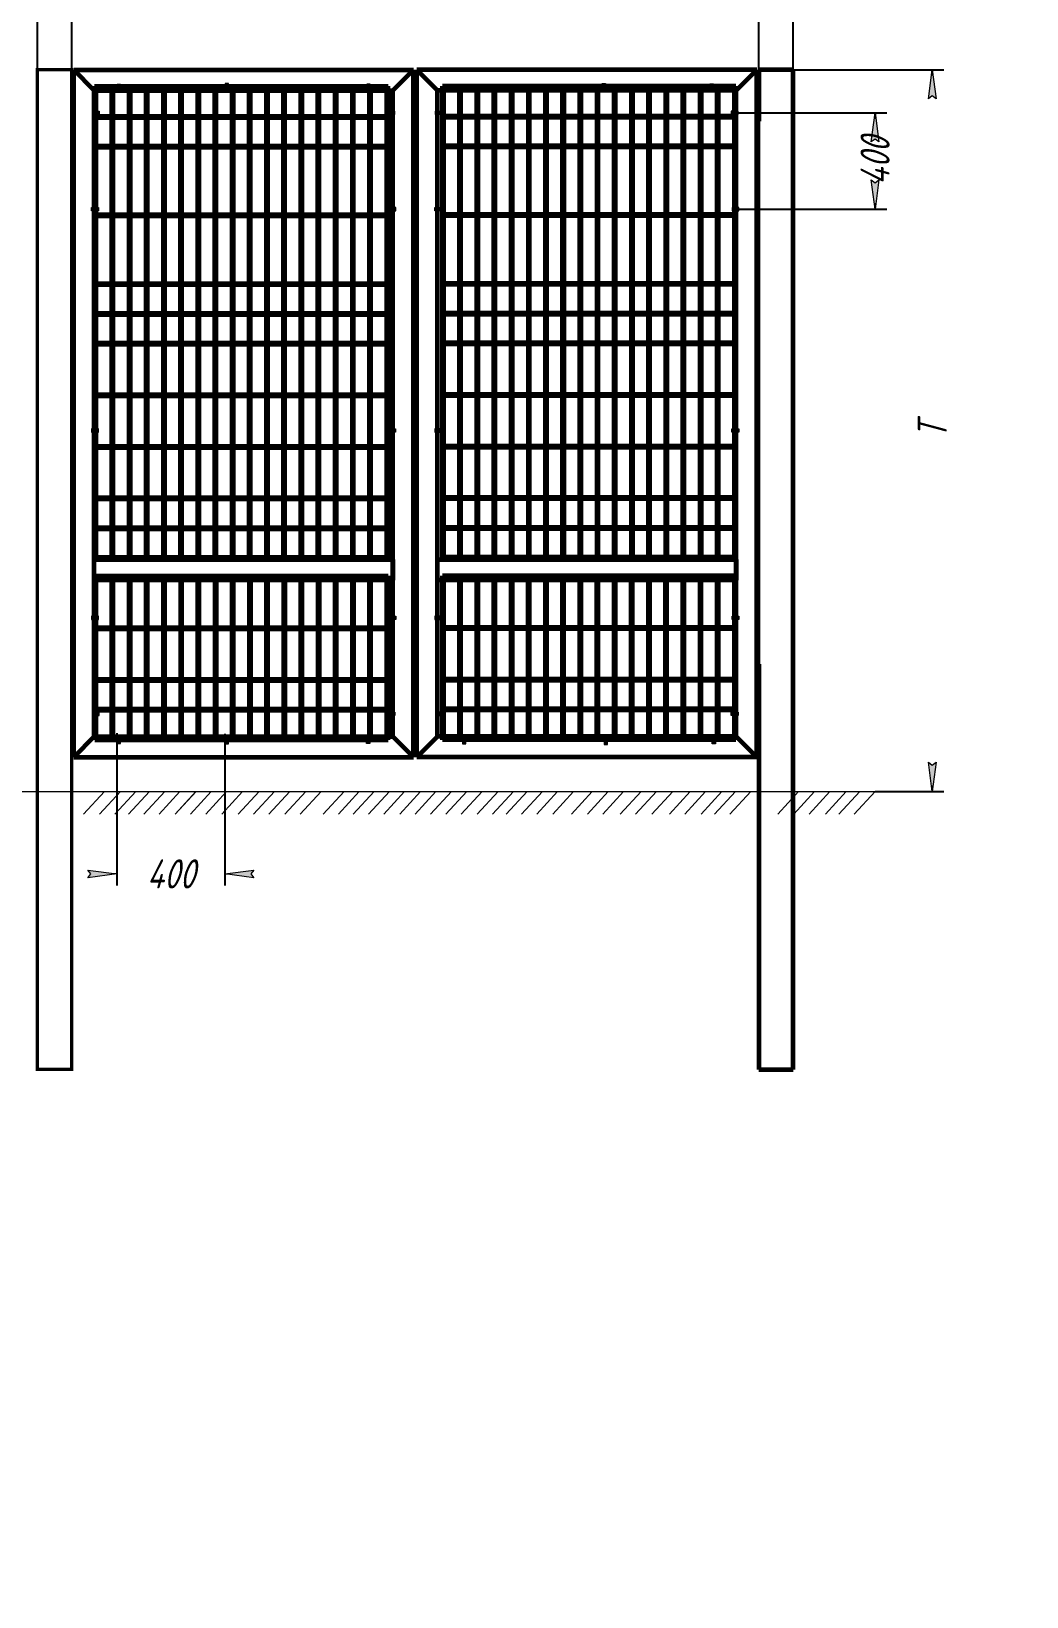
# Model space of a CAD drawing. Header units: millimetres. Extents: x 0 to 594, y 0 to 420.
# Drawn here: x 298.5 to 469.5, y 0 to 269 of the extents above; entities that cross this region are included whole.
import ezdxf

# ---------------------------------------------------------------- set-up
doc = ezdxf.new("R2010")
doc.units = ezdxf.units.MM
for name, pattern in [('K5LT_AXLED', [13.729009, 9.229009, -1.5, 1.5, -1.5]), ('K5LT_BASIC', [0]), ('K5LT_THIN', [0])]:
    doc.linetypes.add(name, pattern=pattern)
for name, color, linetype, true_color in [('C', 4, 'Continuous', 0x00ffff), ('CONTOUR', 1, 'Continuous', 0xff0000), ('DIM', 6, 'Continuous', 0xff00ff), ('FOR', 7, 'Continuous', 0xffffff), ('G', 3, 'Continuous', 0x00ff00), ('OSI', 2, 'Continuous', 0xffff00), ('R', 1, 'Continuous', 0xff0000)]:
    doc.layers.add(name, color=color, linetype=linetype, true_color=true_color)
doc.layers.add('Системный слой', color=7, linetype='Continuous')
doc.styles.add('KDIMTEXTSTYLE', font='GOST_AU.SHX', dxfattribs={"width": 0.96, "oblique": 15, "height": 5})
doc.dimstyles.new('KDIMSTYLE (0.10)', dxfattribs={"dimtxt": 5, "dimasz": 1, "dimexe": 2, "dimexo": 0, "dimgap": 1, "dimtad": 1, "dimlfac": 10, "dimtxsty": 'KDIMTEXTSTYLE', "dimsah": 1, "dimcen": 0, "dimdle": 1, "dimadec": 0, "dimazin": 0, "dimtfac": 0.667, "dimtmove": 0, "dimatfit": 3, "dimfxl": 1, "dimtvp": 1, "dimtolj": 1, "dimtzin": 0, "dimarcsym": 0})

# ---------------------------------------------------------------- blocks, each defined once
blk = doc.blocks.new('U7')
at = {"layer": 'C', "color": 5, "linetype": 'K5LT_BASIC', "lineweight": 60, "true_color": 0x0000ff}
for p, q in [((309.29, 178.22), (360.6, 178.22)), ((309.29, 174.68), (309.29, 178.22)), ((360.6, 178.22), (360.6, 174.68)), ((360.6, 174.68), (309.29, 174.68))]:
    blk.add_line(p, q, dxfattribs=at)
blk = doc.blocks.new('U8')
at = {"layer": 'C', "color": 5, "linetype": 'K5LT_BASIC', "lineweight": 60, "true_color": 0x0000ff}
for p, q in [((368.28, 178.22), (419.59, 178.22)), ((368.28, 174.68), (368.28, 178.22)), ((419.59, 178.22), (419.59, 174.68)), ((419.59, 174.68), (368.28, 174.68))]:
    blk.add_line(p, q, dxfattribs=at)
blk = doc.blocks.new('U34')
at = {"layer": 'C', "color": 7, "linetype": 'K5LT_THIN', "lineweight": 18}
for p, q in [((396.55, 258.82), (396.55, 260)), ((396.55, 260), (397.14, 260)), ((397.14, 258.82), (396.55, 258.82)), ((397.14, 260), (397.14, 258.82))]:
    blk.add_line(p, q, dxfattribs=at)
blk = doc.blocks.new('U33')
at = {"layer": 'FOR', "true_color": 0x7f7f7f}
blk.add_hatch(color=8, dxfattribs=at).paths.add_polyline_path([(396.55, 258.82), (397.14, 258.82), (397.14, 260), (396.55, 260)])
at = {"layer": 'C'}
blk.add_blockref('U34', (0, 0), dxfattribs=at)
blk = doc.blocks.new('U36')
at = {"layer": 'C', "color": 7, "linetype": 'K5LT_THIN', "lineweight": 18}
for p, q in [((415.09, 259.89), (415.09, 258.71)), ((415.68, 259.89), (415.09, 259.89)), ((415.09, 258.71), (415.68, 258.71)), ((415.68, 258.71), (415.68, 259.89))]:
    blk.add_line(p, q, dxfattribs=at)
blk = doc.blocks.new('U35')
at = {"layer": 'FOR', "true_color": 0x7f7f7f}
blk.add_hatch(color=8, dxfattribs=at).paths.add_polyline_path([(415.68, 258.71), (415.09, 258.71), (415.09, 259.89), (415.68, 259.89)])
at = {"layer": 'C'}
blk.add_blockref('U36', (0, 0), dxfattribs=at)
blk = doc.blocks.new('U38')
at = {"layer": 'C', "color": 7, "linetype": 'K5LT_THIN', "lineweight": 18}
for p, q in [((419.93, 255.25), (418.75, 255.25)), ((418.75, 255.25), (418.75, 254.66)), ((418.75, 254.66), (419.93, 254.66)), ((419.93, 254.66), (419.93, 255.25))]:
    blk.add_line(p, q, dxfattribs=at)
blk = doc.blocks.new('U37')
at = {"layer": 'FOR', "true_color": 0x7f7f7f}
blk.add_hatch(color=8, dxfattribs=at).paths.add_polyline_path([(418.75, 254.66), (418.75, 255.25), (419.93, 255.25), (419.93, 254.66)])
at = {"layer": 'C'}
blk.add_blockref('U38', (0, 0), dxfattribs=at)
blk = doc.blocks.new('U40')
at = {"layer": 'C', "color": 7, "linetype": 'K5LT_THIN', "lineweight": 18}
for p, q in [((420.08, 238.72), (418.9, 238.72)), ((418.9, 238.72), (418.9, 238.13)), ((418.9, 238.13), (420.08, 238.13)), ((420.08, 238.13), (420.08, 238.72))]:
    blk.add_line(p, q, dxfattribs=at)
blk = doc.blocks.new('U39')
at = {"layer": 'FOR', "true_color": 0x7f7f7f}
blk.add_hatch(color=8, dxfattribs=at).paths.add_polyline_path([(418.9, 238.13), (418.9, 238.72), (420.08, 238.72), (420.08, 238.13)])
at = {"layer": 'C'}
blk.add_blockref('U40', (0, 0), dxfattribs=at)
blk = doc.blocks.new('U42')
at = {"layer": 'C', "color": 7, "linetype": 'K5LT_THIN', "lineweight": 18}
for p, q in [((308.95, 255.25), (310.13, 255.25)), ((308.95, 254.66), (308.95, 255.25)), ((310.13, 254.66), (308.95, 254.66)), ((310.13, 255.25), (310.13, 254.66))]:
    blk.add_line(p, q, dxfattribs=at)
blk = doc.blocks.new('U41')
at = {"layer": 'FOR', "true_color": 0x7f7f7f}
blk.add_hatch(color=8, dxfattribs=at).paths.add_polyline_path([(310.13, 254.66), (310.13, 255.25), (308.95, 255.25), (308.95, 254.66)])
at = {"layer": 'C'}
blk.add_blockref('U42', (0, 0), dxfattribs=at)
blk = doc.blocks.new('U44')
at = {"layer": 'C', "color": 7, "linetype": 'K5LT_THIN', "lineweight": 18}
for p, q in [((313.2, 258.71), (313.2, 259.89)), ((313.2, 259.89), (313.8, 259.89)), ((313.8, 258.71), (313.2, 258.71)), ((313.8, 259.89), (313.8, 258.71))]:
    blk.add_line(p, q, dxfattribs=at)
blk = doc.blocks.new('U43')
at = {"layer": 'FOR', "true_color": 0x7f7f7f}
blk.add_hatch(color=8, dxfattribs=at).paths.add_polyline_path([(313.2, 258.71), (313.8, 258.71), (313.8, 259.89), (313.2, 259.89)])
at = {"layer": 'C'}
blk.add_blockref('U44', (0, 0), dxfattribs=at)
blk = doc.blocks.new('U46')
at = {"layer": 'C', "color": 7, "linetype": 'K5LT_THIN', "lineweight": 18}
for p, q in [((331.75, 260), (331.75, 258.82)), ((332.34, 260), (331.75, 260)), ((331.75, 258.82), (332.34, 258.82)), ((332.34, 258.82), (332.34, 260))]:
    blk.add_line(p, q, dxfattribs=at)
blk = doc.blocks.new('U45')
at = {"layer": 'FOR', "true_color": 0x7f7f7f}
blk.add_hatch(color=8, dxfattribs=at).paths.add_polyline_path([(332.34, 258.82), (331.75, 258.82), (331.75, 260), (332.34, 260)])
at = {"layer": 'C'}
blk.add_blockref('U46', (0, 0), dxfattribs=at)
blk = doc.blocks.new('U48')
at = {"layer": 'C', "color": 7, "linetype": 'K5LT_THIN', "lineweight": 18}
for p, q in [((308.8, 238.72), (309.98, 238.72)), ((308.8, 238.13), (308.8, 238.72)), ((309.98, 238.13), (308.8, 238.13)), ((309.98, 238.72), (309.98, 238.13))]:
    blk.add_line(p, q, dxfattribs=at)
blk = doc.blocks.new('U47')
at = {"layer": 'FOR', "true_color": 0x7f7f7f}
blk.add_hatch(color=8, dxfattribs=at).paths.add_polyline_path([(309.98, 238.13), (309.98, 238.72), (308.8, 238.72), (308.8, 238.13)])
at = {"layer": 'C'}
blk.add_blockref('U48', (0, 0), dxfattribs=at)
blk = doc.blocks.new('U50')
at = {"layer": 'C', "color": 7, "linetype": 'K5LT_THIN', "lineweight": 18}
for p, q in [((356.1, 259.89), (356.1, 258.71)), ((356.69, 259.89), (356.1, 259.89)), ((356.1, 258.71), (356.69, 258.71)), ((356.69, 258.71), (356.69, 259.89))]:
    blk.add_line(p, q, dxfattribs=at)
blk = doc.blocks.new('U49')
at = {"layer": 'FOR', "true_color": 0x7f7f7f}
blk.add_hatch(color=8, dxfattribs=at).paths.add_polyline_path([(356.69, 258.71), (356.1, 258.71), (356.1, 259.89), (356.69, 259.89)])
at = {"layer": 'C'}
blk.add_blockref('U50', (0, 0), dxfattribs=at)
blk = doc.blocks.new('U52')
at = {"layer": 'C', "color": 7, "linetype": 'K5LT_THIN', "lineweight": 18}
for p, q in [((360.94, 255.25), (359.76, 255.25)), ((359.76, 255.25), (359.76, 254.66)), ((359.76, 254.66), (360.94, 254.66)), ((360.94, 254.66), (360.94, 255.25))]:
    blk.add_line(p, q, dxfattribs=at)
blk = doc.blocks.new('U51')
at = {"layer": 'FOR', "true_color": 0x7f7f7f}
blk.add_hatch(color=8, dxfattribs=at).paths.add_polyline_path([(359.76, 254.66), (359.76, 255.25), (360.94, 255.25), (360.94, 254.66)])
at = {"layer": 'C'}
blk.add_blockref('U52', (0, 0), dxfattribs=at)
blk = doc.blocks.new('U54')
at = {"layer": 'C', "color": 7, "linetype": 'K5LT_THIN', "lineweight": 18}
for p, q in [((361.09, 238.72), (359.91, 238.72)), ((359.91, 238.72), (359.91, 238.13)), ((359.91, 238.13), (361.09, 238.13)), ((361.09, 238.13), (361.09, 238.72))]:
    blk.add_line(p, q, dxfattribs=at)
blk = doc.blocks.new('U53')
at = {"layer": 'FOR', "true_color": 0x7f7f7f}
blk.add_hatch(color=8, dxfattribs=at).paths.add_polyline_path([(359.91, 238.13), (359.91, 238.72), (361.09, 238.72), (361.09, 238.13)])
at = {"layer": 'C'}
blk.add_blockref('U54', (0, 0), dxfattribs=at)
blk = doc.blocks.new('U56')
at = {"layer": 'C', "color": 7, "linetype": 'K5LT_THIN', "lineweight": 18}
for p, q in [((310.13, 151.98), (308.95, 151.98)), ((308.95, 151.98), (308.95, 151.39)), ((308.95, 151.39), (310.13, 151.39)), ((310.13, 151.39), (310.13, 151.98))]:
    blk.add_line(p, q, dxfattribs=at)
blk = doc.blocks.new('U55')
at = {"layer": 'FOR', "true_color": 0x7f7f7f}
blk.add_hatch(color=8, dxfattribs=at).paths.add_polyline_path([(310.13, 151.98), (310.13, 151.39), (308.95, 151.39), (308.95, 151.98)])
at = {"layer": 'C'}
blk.add_blockref('U56', (0, 0), dxfattribs=at)
blk = doc.blocks.new('U58')
at = {"layer": 'C', "color": 7, "linetype": 'K5LT_THIN', "lineweight": 18}
for p, q in [((309.98, 168.5), (308.8, 168.5)), ((308.8, 168.5), (308.8, 167.91)), ((308.8, 167.91), (309.98, 167.91)), ((309.98, 167.91), (309.98, 168.5))]:
    blk.add_line(p, q, dxfattribs=at)
blk = doc.blocks.new('U57')
at = {"layer": 'FOR', "true_color": 0x7f7f7f}
blk.add_hatch(color=8, dxfattribs=at).paths.add_polyline_path([(309.98, 168.5), (309.98, 167.91), (308.8, 167.91), (308.8, 168.5)])
at = {"layer": 'C'}
blk.add_blockref('U58', (0, 0), dxfattribs=at)
blk = doc.blocks.new('U60')
at = {"layer": 'C', "color": 7, "linetype": 'K5LT_THIN', "lineweight": 18}
for p, q in [((313.76, 147.79), (313.17, 147.79)), ((313.17, 147.79), (313.17, 146.61)), ((313.17, 146.61), (313.76, 146.61)), ((313.76, 146.61), (313.76, 147.79))]:
    blk.add_line(p, q, dxfattribs=at)
blk = doc.blocks.new('U59')
at = {"layer": 'FOR', "true_color": 0x7f7f7f}
blk.add_hatch(color=8, dxfattribs=at).paths.add_polyline_path([(313.17, 147.79), (313.76, 147.79), (313.76, 146.61), (313.17, 146.61)])
at = {"layer": 'C'}
blk.add_blockref('U60', (0, 0), dxfattribs=at)
blk = doc.blocks.new('U62')
at = {"layer": 'C', "color": 7, "linetype": 'K5LT_THIN', "lineweight": 18}
for p, q in [((331.71, 146.49), (331.71, 147.67)), ((331.71, 147.67), (332.3, 147.67)), ((332.3, 146.49), (331.71, 146.49)), ((332.3, 147.67), (332.3, 146.49))]:
    blk.add_line(p, q, dxfattribs=at)
blk = doc.blocks.new('U61')
at = {"layer": 'FOR', "true_color": 0x7f7f7f}
blk.add_hatch(color=8, dxfattribs=at).paths.add_polyline_path([(332.3, 147.67), (331.71, 147.67), (331.71, 146.49), (332.3, 146.49)])
at = {"layer": 'C'}
blk.add_blockref('U62', (0, 0), dxfattribs=at)
blk = doc.blocks.new('U64')
at = {"layer": 'C', "color": 7, "linetype": 'K5LT_THIN', "lineweight": 18}
for p, q in [((356.06, 146.61), (356.06, 147.79)), ((356.06, 147.79), (356.65, 147.79)), ((356.65, 146.61), (356.06, 146.61)), ((356.65, 147.79), (356.65, 146.61))]:
    blk.add_line(p, q, dxfattribs=at)
blk = doc.blocks.new('U63')
at = {"layer": 'FOR', "true_color": 0x7f7f7f}
blk.add_hatch(color=8, dxfattribs=at).paths.add_polyline_path([(356.65, 147.79), (356.06, 147.79), (356.06, 146.61), (356.65, 146.61)])
at = {"layer": 'C'}
blk.add_blockref('U64', (0, 0), dxfattribs=at)
blk = doc.blocks.new('U66')
at = {"layer": 'C', "color": 7, "linetype": 'K5LT_THIN', "lineweight": 18}
for p, q in [((359.76, 151.39), (359.76, 151.98)), ((359.76, 151.98), (360.94, 151.98)), ((360.94, 151.39), (359.76, 151.39)), ((360.94, 151.98), (360.94, 151.39))]:
    blk.add_line(p, q, dxfattribs=at)
blk = doc.blocks.new('U65')
at = {"layer": 'FOR', "true_color": 0x7f7f7f}
blk.add_hatch(color=8, dxfattribs=at).paths.add_polyline_path([(359.76, 151.98), (359.76, 151.39), (360.94, 151.39), (360.94, 151.98)])
at = {"layer": 'C'}
blk.add_blockref('U66', (0, 0), dxfattribs=at)
blk = doc.blocks.new('U68')
at = {"layer": 'C', "color": 7, "linetype": 'K5LT_THIN', "lineweight": 18}
for p, q in [((359.91, 167.91), (359.91, 168.5)), ((359.91, 168.5), (361.09, 168.5)), ((361.09, 167.91), (359.91, 167.91)), ((361.09, 168.5), (361.09, 167.91))]:
    blk.add_line(p, q, dxfattribs=at)
blk = doc.blocks.new('U67')
at = {"layer": 'FOR', "true_color": 0x7f7f7f}
blk.add_hatch(color=8, dxfattribs=at).paths.add_polyline_path([(359.91, 168.5), (359.91, 167.91), (361.09, 167.91), (361.09, 168.5)])
at = {"layer": 'C'}
blk.add_blockref('U68', (0, 0), dxfattribs=at)
blk = doc.blocks.new('U70')
at = {"layer": 'C', "color": 7, "linetype": 'K5LT_THIN', "lineweight": 18}
for p, q in [((310, 200.66), (308.82, 200.66)), ((308.82, 200.66), (308.82, 200.07)), ((308.82, 200.07), (310, 200.07)), ((310, 200.07), (310, 200.66))]:
    blk.add_line(p, q, dxfattribs=at)
blk = doc.blocks.new('U69')
at = {"layer": 'FOR', "true_color": 0x7f7f7f}
blk.add_hatch(color=8, dxfattribs=at).paths.add_polyline_path([(310, 200.66), (310, 200.07), (308.82, 200.07), (308.82, 200.66)])
at = {"layer": 'C'}
blk.add_blockref('U70', (0, 0), dxfattribs=at)
blk = doc.blocks.new('U72')
at = {"layer": 'C', "color": 7, "linetype": 'K5LT_THIN', "lineweight": 18}
for p, q in [((359.89, 200.07), (359.89, 200.66)), ((359.89, 200.66), (361.07, 200.66)), ((361.07, 200.07), (359.89, 200.07)), ((361.07, 200.66), (361.07, 200.07))]:
    blk.add_line(p, q, dxfattribs=at)
blk = doc.blocks.new('U71')
at = {"layer": 'FOR', "true_color": 0x7f7f7f}
blk.add_hatch(color=8, dxfattribs=at).paths.add_polyline_path([(359.89, 200.66), (359.89, 200.07), (361.07, 200.07), (361.07, 200.66)])
at = {"layer": 'C'}
blk.add_blockref('U72', (0, 0), dxfattribs=at)
blk = doc.blocks.new('U74')
at = {"layer": 'C', "color": 7, "linetype": 'K5LT_THIN', "lineweight": 18}
for p, q in [((418.88, 200.07), (418.88, 200.66)), ((418.88, 200.66), (420.06, 200.66)), ((420.06, 200.07), (418.88, 200.07)), ((420.06, 200.66), (420.06, 200.07))]:
    blk.add_line(p, q, dxfattribs=at)
blk = doc.blocks.new('U73')
at = {"layer": 'FOR', "true_color": 0x7f7f7f}
blk.add_hatch(color=8, dxfattribs=at).paths.add_polyline_path([(418.88, 200.66), (418.88, 200.07), (420.06, 200.07), (420.06, 200.66)])
at = {"layer": 'C'}
blk.add_blockref('U74', (0, 0), dxfattribs=at)
blk = doc.blocks.new('U76')
at = {"layer": 'C', "color": 7, "linetype": 'K5LT_THIN', "lineweight": 18}
for p, q in [((372.19, 258.71), (372.19, 259.89)), ((372.19, 259.89), (372.79, 259.89)), ((372.79, 258.71), (372.19, 258.71)), ((372.79, 259.89), (372.79, 258.71))]:
    blk.add_line(p, q, dxfattribs=at)
blk = doc.blocks.new('U75')
at = {"layer": 'FOR', "true_color": 0x7f7f7f}
blk.add_hatch(color=8, dxfattribs=at).paths.add_polyline_path([(372.19, 258.71), (372.79, 258.71), (372.79, 259.89), (372.19, 259.89)])
at = {"layer": 'C'}
blk.add_blockref('U76', (0, 0), dxfattribs=at)
blk = doc.blocks.new('U78')
at = {"layer": 'C', "color": 7, "linetype": 'K5LT_THIN', "lineweight": 18}
for p, q in [((367.94, 255.25), (369.12, 255.25)), ((367.94, 254.66), (367.94, 255.25)), ((369.12, 254.66), (367.94, 254.66)), ((369.12, 255.25), (369.12, 254.66))]:
    blk.add_line(p, q, dxfattribs=at)
blk = doc.blocks.new('U77')
at = {"layer": 'FOR', "true_color": 0x7f7f7f}
blk.add_hatch(color=8, dxfattribs=at).paths.add_polyline_path([(369.12, 254.66), (369.12, 255.25), (367.94, 255.25), (367.94, 254.66)])
at = {"layer": 'C'}
blk.add_blockref('U78', (0, 0), dxfattribs=at)
blk = doc.blocks.new('U80')
at = {"layer": 'C', "color": 7, "linetype": 'K5LT_THIN', "lineweight": 18}
for p, q in [((367.79, 238.72), (368.97, 238.72)), ((367.79, 238.13), (367.79, 238.72)), ((368.97, 238.13), (367.79, 238.13)), ((368.97, 238.72), (368.97, 238.13))]:
    blk.add_line(p, q, dxfattribs=at)
blk = doc.blocks.new('U79')
at = {"layer": 'FOR', "true_color": 0x7f7f7f}
blk.add_hatch(color=8, dxfattribs=at).paths.add_polyline_path([(368.97, 238.13), (368.97, 238.72), (367.79, 238.72), (367.79, 238.13)])
at = {"layer": 'C'}
blk.add_blockref('U80', (0, 0), dxfattribs=at)
blk = doc.blocks.new('U82')
at = {"layer": 'C', "color": 7, "linetype": 'K5LT_THIN', "lineweight": 18}
for p, q in [((368.99, 200.66), (367.81, 200.66)), ((367.81, 200.66), (367.81, 200.07)), ((367.81, 200.07), (368.99, 200.07)), ((368.99, 200.07), (368.99, 200.66))]:
    blk.add_line(p, q, dxfattribs=at)
blk = doc.blocks.new('U81')
at = {"layer": 'FOR', "true_color": 0x7f7f7f}
blk.add_hatch(color=8, dxfattribs=at).paths.add_polyline_path([(368.99, 200.66), (368.99, 200.07), (367.81, 200.07), (367.81, 200.66)])
at = {"layer": 'C'}
blk.add_blockref('U82', (0, 0), dxfattribs=at)
blk = doc.blocks.new('U84')
at = {"layer": 'C', "color": 7, "linetype": 'K5LT_THIN', "lineweight": 18}
for p, q in [((373.14, 147.7), (372.55, 147.7)), ((372.55, 147.7), (372.55, 146.52)), ((372.55, 146.52), (373.14, 146.52)), ((373.14, 146.52), (373.14, 147.7))]:
    blk.add_line(p, q, dxfattribs=at)
blk = doc.blocks.new('U83')
at = {"layer": 'FOR', "true_color": 0x7f7f7f}
blk.add_hatch(color=8, dxfattribs=at).paths.add_polyline_path([(372.55, 147.7), (373.14, 147.7), (373.14, 146.52), (372.55, 146.52)])
at = {"layer": 'C'}
blk.add_blockref('U84', (0, 0), dxfattribs=at)
blk = doc.blocks.new('U86')
at = {"layer": 'C', "color": 7, "linetype": 'K5LT_THIN', "lineweight": 18}
for p, q in [((369.12, 151.98), (367.94, 151.98)), ((367.94, 151.98), (367.94, 151.39)), ((367.94, 151.39), (369.12, 151.39)), ((369.12, 151.39), (369.12, 151.98))]:
    blk.add_line(p, q, dxfattribs=at)
blk = doc.blocks.new('U85')
at = {"layer": 'FOR', "true_color": 0x7f7f7f}
blk.add_hatch(color=8, dxfattribs=at).paths.add_polyline_path([(369.12, 151.98), (369.12, 151.39), (367.94, 151.39), (367.94, 151.98)])
at = {"layer": 'C'}
blk.add_blockref('U86', (0, 0), dxfattribs=at)
blk = doc.blocks.new('U88')
at = {"layer": 'C', "color": 7, "linetype": 'K5LT_THIN', "lineweight": 18}
for p, q in [((368.97, 168.5), (367.79, 168.5)), ((367.79, 168.5), (367.79, 167.91)), ((367.79, 167.91), (368.97, 167.91)), ((368.97, 167.91), (368.97, 168.5))]:
    blk.add_line(p, q, dxfattribs=at)
blk = doc.blocks.new('U87')
at = {"layer": 'FOR', "true_color": 0x7f7f7f}
blk.add_hatch(color=8, dxfattribs=at).paths.add_polyline_path([(368.97, 168.5), (368.97, 167.91), (367.79, 167.91), (367.79, 168.5)])
at = {"layer": 'C'}
blk.add_blockref('U88', (0, 0), dxfattribs=at)
blk = doc.blocks.new('U90')
at = {"layer": 'C', "color": 7, "linetype": 'K5LT_THIN', "lineweight": 18}
for p, q in [((418.75, 151.39), (418.75, 151.98)), ((418.75, 151.98), (419.93, 151.98)), ((419.93, 151.39), (418.75, 151.39)), ((419.93, 151.98), (419.93, 151.39))]:
    blk.add_line(p, q, dxfattribs=at)
blk = doc.blocks.new('U89')
at = {"layer": 'FOR', "true_color": 0x7f7f7f}
blk.add_hatch(color=8, dxfattribs=at).paths.add_polyline_path([(418.75, 151.98), (418.75, 151.39), (419.93, 151.39), (419.93, 151.98)])
at = {"layer": 'C'}
blk.add_blockref('U90', (0, 0), dxfattribs=at)
blk = doc.blocks.new('U92')
at = {"layer": 'C', "color": 7, "linetype": 'K5LT_THIN', "lineweight": 18}
for p, q in [((418.9, 167.91), (418.9, 168.5)), ((418.9, 168.5), (420.08, 168.5)), ((420.08, 167.91), (418.9, 167.91)), ((420.08, 168.5), (420.08, 167.91))]:
    blk.add_line(p, q, dxfattribs=at)
blk = doc.blocks.new('U91')
at = {"layer": 'FOR', "true_color": 0x7f7f7f}
blk.add_hatch(color=8, dxfattribs=at).paths.add_polyline_path([(418.9, 168.5), (418.9, 167.91), (420.08, 167.91), (420.08, 168.5)])
at = {"layer": 'C'}
blk.add_blockref('U92', (0, 0), dxfattribs=at)
blk = doc.blocks.new('U94')
at = {"layer": 'C', "color": 7, "linetype": 'K5LT_THIN', "lineweight": 18}
for p, q in [((415.45, 146.52), (415.45, 147.7)), ((415.45, 147.7), (416.04, 147.7)), ((416.04, 146.52), (415.45, 146.52)), ((416.04, 147.7), (416.04, 146.52))]:
    blk.add_line(p, q, dxfattribs=at)
blk = doc.blocks.new('U93')
at = {"layer": 'FOR', "true_color": 0x7f7f7f}
blk.add_hatch(color=8, dxfattribs=at).paths.add_polyline_path([(416.04, 147.7), (415.45, 147.7), (415.45, 146.52), (416.04, 146.52)])
at = {"layer": 'C'}
blk.add_blockref('U94', (0, 0), dxfattribs=at)
blk = doc.blocks.new('U96')
at = {"layer": 'C', "color": 7, "linetype": 'K5LT_THIN', "lineweight": 18}
for p, q in [((397.5, 147.58), (396.9, 147.58)), ((396.9, 147.58), (396.9, 146.4)), ((396.9, 146.4), (397.5, 146.4)), ((397.5, 146.4), (397.5, 147.58))]:
    blk.add_line(p, q, dxfattribs=at)
blk = doc.blocks.new('U95')
at = {"layer": 'FOR', "true_color": 0x7f7f7f}
blk.add_hatch(color=8, dxfattribs=at).paths.add_polyline_path([(396.9, 147.58), (397.5, 147.58), (397.5, 146.4), (396.9, 146.4)])
at = {"layer": 'C'}
blk.add_blockref('U96', (0, 0), dxfattribs=at)
blk = doc.blocks.new('U97')
at = {"layer": 'G', "color": 5, "linetype": 'K5LT_BASIC', "lineweight": 60, "true_color": 0x0000ff}
for p, q in [((309.36, 147.2), (309.36, 175.38)), ((309.36, 175.38), (359.78, 175.38)), ((309.36, 175.16), (359.78, 175.16)), ((309.59, 147.2), (309.59, 175.38)), ((312.32, 147.2), (312.32, 175.38)), ((312.54, 147.2), (312.54, 175.38)), ((315.27, 147.2), (315.27, 175.38)), ((315.49, 147.2), (315.49, 175.38)), ((318.22, 147.2), (318.22, 175.38)), ((318.45, 147.2), (318.45, 175.38)), ((321.17, 147.2), (321.17, 175.38)), ((321.4, 147.2), (321.4, 175.38)), ((324.13, 147.2), (324.13, 175.38)), ((324.35, 147.2), (324.35, 175.38)), ((327.08, 147.2), (327.08, 175.38)), ((327.3, 147.2), (327.3, 175.38)), ((330.03, 147.2), (330.03, 175.38)), ((330.26, 147.2), (330.26, 175.38)), ((332.98, 147.2), (332.98, 175.38)), ((333.21, 147.2), (333.21, 175.38)), ((335.94, 147.2), (335.94, 175.38)), ((336.16, 147.2), (336.16, 175.38)), ((338.89, 147.2), (338.89, 175.38)), ((339.11, 147.2), (339.11, 175.38)), ((341.84, 147.2), (341.84, 175.38)), ((342.07, 147.2), (342.07, 175.38)), ((344.79, 147.2), (344.79, 175.38)), ((345.02, 147.2), (345.02, 175.38)), ((347.75, 147.2), (347.75, 175.38)), ((347.97, 147.2), (347.97, 175.38)), ((350.7, 147.2), (350.7, 175.38)), ((350.92, 147.2), (350.92, 175.38)), ((353.65, 147.2), (353.65, 175.38)), ((353.88, 147.2), (353.88, 175.38)), ((356.6, 147.2), (356.6, 175.38)), ((356.83, 147.2), (356.83, 175.38)), ((359.56, 147.2), (359.56, 175.38)), ((359.78, 147.2), (359.78, 175.38)), ((309.36, 166.52), (359.78, 166.52)), ((309.36, 166.3), (359.78, 166.3)), ((309.36, 157.67), (359.78, 157.67)), ((309.36, 157.44), (359.78, 157.44)), ((309.36, 152.54), (359.78, 152.54)), ((309.36, 152.32), (359.78, 152.32)), ((309.36, 147.42), (359.78, 147.42)), ((309.36, 147.2), (309.59, 147.2)), ((309.36, 147.2), (359.78, 147.2)), ((312.32, 147.2), (312.54, 147.2)), ((315.27, 147.2), (315.49, 147.2)), ((318.22, 147.2), (318.45, 147.2)), ((321.17, 147.2), (321.4, 147.2)), ((324.13, 147.2), (324.35, 147.2)), ((327.08, 147.2), (327.3, 147.2)), ((330.03, 147.2), (330.26, 147.2)), ((332.98, 147.2), (333.21, 147.2)), ((335.94, 147.2), (336.16, 147.2)), ((338.89, 147.2), (339.11, 147.2)), ((341.84, 147.2), (342.07, 147.2)), ((344.79, 147.2), (345.02, 147.2)), ((347.75, 147.2), (347.97, 147.2)), ((350.7, 147.2), (350.92, 147.2)), ((353.65, 147.2), (353.88, 147.2)), ((356.6, 147.2), (356.83, 147.2)), ((359.56, 147.2), (359.78, 147.2))]:
    blk.add_line(p, q, dxfattribs=at)
at = {"layer": 'OSI', "color": 30, "linetype": 'K5LT_AXLED', "lineweight": 18, "true_color": 0xff8000}
for p, q in [((309.36, 175.27), (359.78, 175.27)), ((309.48, 147.2), (309.48, 175.38)), ((312.43, 147.2), (312.43, 175.38)), ((315.38, 147.2), (315.38, 175.38)), ((318.33, 147.2), (318.33, 175.38)), ((321.29, 147.2), (321.29, 175.38)), ((324.24, 147.2), (324.24, 175.38)), ((327.19, 147.2), (327.19, 175.38)), ((330.14, 147.2), (330.14, 175.38)), ((333.1, 147.2), (333.1, 175.38)), ((336.05, 147.2), (336.05, 175.38)), ((339, 147.2), (339, 175.38)), ((341.95, 147.2), (341.95, 175.38)), ((344.91, 147.2), (344.91, 175.38)), ((347.86, 147.2), (347.86, 175.38)), ((350.81, 147.2), (350.81, 175.38)), ((353.76, 147.2), (353.76, 175.38)), ((356.72, 147.2), (356.72, 175.38)), ((359.67, 147.2), (359.67, 175.38)), ((309.36, 166.41), (359.78, 166.41)), ((309.36, 157.55), (359.78, 157.55)), ((309.36, 152.43), (359.78, 152.43)), ((309.36, 147.31), (359.78, 147.31))]:
    blk.add_line(p, q, dxfattribs=at)
blk = doc.blocks.new('U98')
at = {"layer": 'G', "color": 5, "linetype": 'K5LT_BASIC', "lineweight": 60, "true_color": 0x0000ff}
for p, q in [((309.34, 259.53), (359.77, 259.53)), ((309.34, 259.3), (359.77, 259.3)), ((309.35, 178.37), (309.35, 259.53)), ((309.58, 178.37), (309.58, 259.53)), ((312.3, 178.37), (312.3, 259.53)), ((312.53, 178.37), (312.53, 259.53)), ((315.26, 178.37), (315.26, 259.53)), ((315.48, 178.37), (315.48, 259.53)), ((318.21, 178.37), (318.21, 259.53)), ((318.43, 178.37), (318.43, 259.53)), ((321.16, 178.37), (321.16, 259.53)), ((321.39, 178.37), (321.39, 259.53)), ((324.11, 178.37), (324.11, 259.53)), ((324.34, 178.37), (324.34, 259.53)), ((327.07, 178.37), (327.07, 259.53)), ((327.29, 178.37), (327.29, 259.53)), ((330.02, 178.37), (330.02, 259.53)), ((330.24, 178.37), (330.24, 259.53)), ((332.97, 178.37), (332.97, 259.53)), ((333.2, 178.37), (333.2, 259.53)), ((335.92, 178.37), (335.92, 259.53)), ((336.15, 178.37), (336.15, 259.53)), ((338.88, 178.37), (338.88, 259.53)), ((339.1, 178.37), (339.1, 259.53)), ((341.83, 178.37), (341.83, 259.53)), ((342.05, 178.37), (342.05, 259.53)), ((344.78, 178.37), (344.78, 259.53)), ((345.01, 178.37), (345.01, 259.53)), ((347.73, 178.37), (347.73, 259.53)), ((347.96, 178.37), (347.96, 259.53)), ((350.69, 178.37), (350.69, 259.53)), ((350.91, 178.37), (350.91, 259.53)), ((353.64, 178.37), (353.64, 259.53)), ((353.86, 178.37), (353.86, 259.53)), ((356.59, 178.37), (356.59, 259.53)), ((356.82, 178.37), (356.82, 259.53)), ((359.54, 178.37), (359.54, 259.53)), ((359.77, 178.37), (359.77, 259.53)), ((309.34, 254.4), (359.77, 254.4)), ((309.34, 254.18), (359.77, 254.18)), ((309.34, 249.28), (359.77, 249.28)), ((309.34, 249.06), (359.77, 249.06)), ((309.34, 237.47), (359.77, 237.47)), ((309.34, 237.25), (359.77, 237.25)), ((309.34, 225.66), (359.77, 225.66)), ((309.34, 225.44), (359.77, 225.44)), ((309.34, 220.54), (359.77, 220.54)), ((309.34, 220.31), (359.77, 220.31)), ((309.34, 215.42), (359.77, 215.42)), ((309.34, 215.19), (359.77, 215.19)), ((309.34, 206.56), (359.77, 206.56)), ((309.34, 206.33), (359.77, 206.33)), ((309.34, 197.7), (359.77, 197.7)), ((309.34, 197.48), (359.77, 197.48)), ((309.34, 188.84), (359.77, 188.84)), ((309.34, 188.62), (359.77, 188.62)), ((309.34, 183.72), (359.77, 183.72)), ((309.34, 183.5), (359.77, 183.5)), ((309.34, 178.6), (359.77, 178.6)), ((309.34, 178.37), (359.77, 178.37)), ((309.35, 178.37), (309.58, 178.37)), ((312.3, 178.37), (312.53, 178.37)), ((315.26, 178.37), (315.48, 178.37)), ((318.21, 178.37), (318.43, 178.37)), ((321.16, 178.37), (321.39, 178.37)), ((324.11, 178.37), (324.34, 178.37)), ((327.07, 178.37), (327.29, 178.37)), ((330.02, 178.37), (330.24, 178.37)), ((332.97, 178.37), (333.2, 178.37)), ((335.92, 178.37), (336.15, 178.37)), ((338.88, 178.37), (339.1, 178.37)), ((341.83, 178.37), (342.05, 178.37)), ((344.78, 178.37), (345.01, 178.37)), ((347.73, 178.37), (347.96, 178.37)), ((350.69, 178.37), (350.91, 178.37)), ((353.64, 178.37), (353.86, 178.37)), ((356.59, 178.37), (356.82, 178.37)), ((359.54, 178.37), (359.77, 178.37))]:
    blk.add_line(p, q, dxfattribs=at)
at = {"layer": 'OSI', "color": 30, "linetype": 'K5LT_AXLED', "lineweight": 18, "true_color": 0xff8000}
for p, q in [((309.35, 259.41), (359.77, 259.41)), ((309.46, 178.37), (309.46, 259.53)), ((312.42, 178.37), (312.42, 259.53)), ((315.37, 178.37), (315.37, 259.53)), ((318.32, 178.37), (318.32, 259.53)), ((321.27, 178.37), (321.27, 259.53)), ((324.23, 178.37), (324.23, 259.53)), ((327.18, 178.37), (327.18, 259.53)), ((330.13, 178.37), (330.13, 259.53)), ((333.08, 178.37), (333.08, 259.53)), ((336.04, 178.37), (336.04, 259.53)), ((338.99, 178.37), (338.99, 259.53)), ((341.94, 178.37), (341.94, 259.53)), ((344.89, 178.37), (344.89, 259.53)), ((347.85, 178.37), (347.85, 259.53)), ((350.8, 178.37), (350.8, 259.53)), ((353.75, 178.37), (353.75, 259.53)), ((356.7, 178.37), (356.7, 259.53)), ((359.66, 178.37), (359.66, 259.53)), ((309.35, 254.29), (359.77, 254.29)), ((309.35, 249.17), (359.77, 249.17)), ((309.35, 237.36), (359.77, 237.36)), ((309.35, 225.55), (359.77, 225.55)), ((309.35, 220.43), (359.77, 220.43)), ((309.35, 215.3), (359.77, 215.3)), ((309.35, 206.45), (359.77, 206.45)), ((309.35, 197.59), (359.77, 197.59)), ((309.35, 188.73), (359.77, 188.73)), ((309.35, 183.61), (359.77, 183.61)), ((309.35, 178.49), (359.77, 178.49))]:
    blk.add_line(p, q, dxfattribs=at)
blk = doc.blocks.new('U99')
at = {"layer": 'G', "color": 5, "linetype": 'K5LT_BASIC', "lineweight": 60, "true_color": 0x0000ff}
for p, q in [((369.11, 178.37), (369.11, 259.53)), ((419.54, 259.53), (369.11, 259.53)), ((419.54, 259.3), (369.11, 259.3)), ((369.34, 178.37), (369.34, 259.53)), ((372.07, 178.37), (372.07, 259.53)), ((372.29, 178.37), (372.29, 259.53)), ((375.02, 178.37), (375.02, 259.53)), ((375.24, 178.37), (375.24, 259.53)), ((377.97, 178.37), (377.97, 259.53)), ((378.2, 178.37), (378.2, 259.53)), ((380.92, 178.37), (380.92, 259.53)), ((381.15, 178.37), (381.15, 259.53)), ((383.88, 178.37), (383.88, 259.53)), ((384.1, 178.37), (384.1, 259.53)), ((386.83, 178.37), (386.83, 259.53)), ((387.05, 178.37), (387.05, 259.53)), ((389.78, 178.37), (389.78, 259.53)), ((390.01, 178.37), (390.01, 259.53)), ((392.73, 178.37), (392.73, 259.53)), ((392.96, 178.37), (392.96, 259.53)), ((395.69, 178.37), (395.69, 259.53)), ((395.91, 178.37), (395.91, 259.53)), ((398.64, 178.37), (398.64, 259.53)), ((398.86, 178.37), (398.86, 259.53)), ((401.59, 178.37), (401.59, 259.53)), ((401.82, 178.37), (401.82, 259.53)), ((404.54, 178.37), (404.54, 259.53)), ((404.77, 178.37), (404.77, 259.53)), ((407.5, 178.37), (407.5, 259.53)), ((407.72, 178.37), (407.72, 259.53)), ((410.45, 178.37), (410.45, 259.53)), ((410.67, 178.37), (410.67, 259.53)), ((413.4, 178.37), (413.4, 259.53)), ((413.63, 178.37), (413.63, 259.53)), ((416.35, 178.37), (416.35, 259.53)), ((416.58, 178.37), (416.58, 259.53)), ((419.31, 178.37), (419.31, 259.53)), ((419.53, 178.37), (419.53, 259.53)), ((419.54, 254.4), (369.11, 254.4)), ((419.54, 254.18), (369.11, 254.18)), ((419.54, 249.28), (369.11, 249.28)), ((419.54, 249.06), (369.11, 249.06)), ((419.54, 237.47), (369.11, 237.47)), ((419.54, 237.25), (369.11, 237.25)), ((419.54, 225.66), (369.11, 225.66)), ((419.54, 225.44), (369.11, 225.44)), ((419.54, 220.54), (369.11, 220.54)), ((419.54, 220.31), (369.11, 220.31)), ((419.54, 215.42), (369.11, 215.42)), ((419.54, 215.19), (369.11, 215.19)), ((419.54, 206.56), (369.11, 206.56)), ((419.54, 206.33), (369.11, 206.33)), ((419.54, 197.7), (369.11, 197.7)), ((419.54, 197.48), (369.11, 197.48)), ((419.54, 188.84), (369.11, 188.84)), ((419.54, 188.62), (369.11, 188.62)), ((419.54, 183.72), (369.11, 183.72)), ((419.54, 183.5), (369.11, 183.5)), ((419.54, 178.6), (369.11, 178.6)), ((369.34, 178.37), (369.11, 178.37)), ((419.54, 178.37), (369.11, 178.37)), ((372.29, 178.37), (372.07, 178.37)), ((375.24, 178.37), (375.02, 178.37)), ((378.2, 178.37), (377.97, 178.37)), ((381.15, 178.37), (380.92, 178.37)), ((384.1, 178.37), (383.88, 178.37)), ((387.05, 178.37), (386.83, 178.37)), ((390.01, 178.37), (389.78, 178.37)), ((392.96, 178.37), (392.73, 178.37)), ((395.91, 178.37), (395.69, 178.37)), ((398.86, 178.37), (398.64, 178.37)), ((401.82, 178.37), (401.59, 178.37)), ((404.77, 178.37), (404.54, 178.37)), ((407.72, 178.37), (407.5, 178.37)), ((410.67, 178.37), (410.45, 178.37)), ((413.63, 178.37), (413.4, 178.37)), ((416.58, 178.37), (416.35, 178.37)), ((419.53, 178.37), (419.31, 178.37))]:
    blk.add_line(p, q, dxfattribs=at)
at = {"layer": 'OSI', "color": 30, "linetype": 'K5LT_AXLED', "lineweight": 18, "true_color": 0xff8000}
for p, q in [((419.53, 259.41), (369.11, 259.41)), ((369.23, 178.37), (369.23, 259.53)), ((372.18, 178.37), (372.18, 259.53)), ((375.13, 178.37), (375.13, 259.53)), ((378.08, 178.37), (378.08, 259.53)), ((381.04, 178.37), (381.04, 259.53)), ((383.99, 178.37), (383.99, 259.53)), ((386.94, 178.37), (386.94, 259.53)), ((389.89, 178.37), (389.89, 259.53)), ((392.85, 178.37), (392.85, 259.53)), ((395.8, 178.37), (395.8, 259.53)), ((398.75, 178.37), (398.75, 259.53)), ((401.7, 178.37), (401.7, 259.53)), ((404.66, 178.37), (404.66, 259.53)), ((407.61, 178.37), (407.61, 259.53)), ((410.56, 178.37), (410.56, 259.53)), ((413.51, 178.37), (413.51, 259.53)), ((416.47, 178.37), (416.47, 259.53)), ((419.42, 178.37), (419.42, 259.53)), ((419.53, 254.29), (369.11, 254.29)), ((419.53, 249.17), (369.11, 249.17)), ((419.53, 237.36), (369.11, 237.36)), ((419.53, 225.55), (369.11, 225.55)), ((419.53, 220.43), (369.11, 220.43)), ((419.53, 215.3), (369.11, 215.3)), ((419.53, 206.45), (369.11, 206.45)), ((419.53, 197.59), (369.11, 197.59)), ((419.53, 188.73), (369.11, 188.73)), ((419.53, 183.61), (369.11, 183.61)), ((419.53, 178.49), (369.11, 178.49))]:
    blk.add_line(p, q, dxfattribs=at)
blk = doc.blocks.new('U100')
at = {"layer": 'G', "color": 5, "linetype": 'K5LT_BASIC', "lineweight": 60, "true_color": 0x0000ff}
for p, q in [((369.1, 147.2), (369.1, 175.38)), ((419.52, 175.38), (369.1, 175.38)), ((419.52, 175.16), (369.1, 175.16)), ((369.33, 147.2), (369.33, 175.38)), ((372.06, 147.2), (372.06, 175.38)), ((372.28, 147.2), (372.28, 175.38)), ((375.01, 147.2), (375.01, 175.38)), ((375.23, 147.2), (375.23, 175.38)), ((377.96, 147.2), (377.96, 175.38)), ((378.18, 147.2), (378.18, 175.38)), ((380.91, 147.2), (380.91, 175.38)), ((381.14, 147.2), (381.14, 175.38)), ((383.87, 147.2), (383.87, 175.38)), ((384.09, 147.2), (384.09, 175.38)), ((386.82, 147.2), (386.82, 175.38)), ((387.04, 147.2), (387.04, 175.38)), ((389.77, 147.2), (389.77, 175.38)), ((389.99, 147.2), (389.99, 175.38)), ((392.72, 147.2), (392.72, 175.38)), ((392.95, 147.2), (392.95, 175.38)), ((395.68, 147.2), (395.68, 175.38)), ((395.9, 147.2), (395.9, 175.38)), ((398.63, 147.2), (398.63, 175.38)), ((398.85, 147.2), (398.85, 175.38)), ((401.58, 147.2), (401.58, 175.38)), ((401.8, 147.2), (401.8, 175.38)), ((404.53, 147.2), (404.53, 175.38)), ((404.76, 147.2), (404.76, 175.38)), ((407.48, 147.2), (407.48, 175.38)), ((407.71, 147.2), (407.71, 175.38)), ((410.44, 147.2), (410.44, 175.38)), ((410.66, 147.2), (410.66, 175.38)), ((413.39, 147.2), (413.39, 175.38)), ((413.61, 147.2), (413.61, 175.38)), ((416.34, 147.2), (416.34, 175.38)), ((416.57, 147.2), (416.57, 175.38)), ((419.29, 147.2), (419.29, 175.38)), ((419.52, 147.2), (419.52, 175.38)), ((419.52, 166.52), (369.1, 166.52)), ((419.52, 166.3), (369.1, 166.3)), ((419.52, 157.67), (369.1, 157.67)), ((419.52, 157.44), (369.1, 157.44)), ((419.52, 152.54), (369.1, 152.54)), ((419.52, 152.32), (369.1, 152.32)), ((419.52, 147.42), (369.1, 147.42)), ((369.33, 147.2), (369.1, 147.2)), ((419.52, 147.2), (369.1, 147.2)), ((372.28, 147.2), (372.06, 147.2)), ((375.23, 147.2), (375.01, 147.2)), ((378.18, 147.2), (377.96, 147.2)), ((381.14, 147.2), (380.91, 147.2)), ((384.09, 147.2), (383.87, 147.2)), ((387.04, 147.2), (386.82, 147.2)), ((389.99, 147.2), (389.77, 147.2)), ((392.95, 147.2), (392.72, 147.2)), ((395.9, 147.2), (395.68, 147.2)), ((398.85, 147.2), (398.63, 147.2)), ((401.8, 147.2), (401.58, 147.2)), ((404.76, 147.2), (404.53, 147.2)), ((407.71, 147.2), (407.48, 147.2)), ((410.66, 147.2), (410.44, 147.2)), ((413.61, 147.2), (413.39, 147.2)), ((416.57, 147.2), (416.34, 147.2)), ((419.52, 147.2), (419.29, 147.2))]:
    blk.add_line(p, q, dxfattribs=at)
at = {"layer": 'OSI', "color": 30, "linetype": 'K5LT_AXLED', "lineweight": 18, "true_color": 0xff8000}
for p, q in [((419.52, 175.27), (369.1, 175.27)), ((369.22, 147.2), (369.22, 175.38)), ((372.17, 147.2), (372.17, 175.38)), ((375.12, 147.2), (375.12, 175.38)), ((378.07, 147.2), (378.07, 175.38)), ((381.03, 147.2), (381.03, 175.38)), ((383.98, 147.2), (383.98, 175.38)), ((386.93, 147.2), (386.93, 175.38)), ((389.88, 147.2), (389.88, 175.38)), ((392.83, 147.2), (392.83, 175.38)), ((395.79, 147.2), (395.79, 175.38)), ((398.74, 147.2), (398.74, 175.38)), ((401.69, 147.2), (401.69, 175.38)), ((404.64, 147.2), (404.64, 175.38)), ((407.6, 147.2), (407.6, 175.38)), ((410.55, 147.2), (410.55, 175.38)), ((413.5, 147.2), (413.5, 175.38)), ((416.45, 147.2), (416.45, 175.38)), ((419.41, 147.2), (419.41, 175.38)), ((419.52, 166.41), (369.1, 166.41)), ((419.52, 157.55), (369.1, 157.55)), ((419.52, 152.43), (369.1, 152.43)), ((419.52, 147.31), (369.1, 147.31))]:
    blk.add_line(p, q, dxfattribs=at)
blk = doc.blocks.new('KDIMARROW_01')
at = {"layer": 'FOR'}
blk.add_hatch(color=0, dxfattribs=at).paths.add_polyline_path([(0, 0), (-5, 0.66), (-4.5, 0), (-5, -0.66)])
at = {"layer": 'R', "color": 0, "linetype": 'K5LT_THIN', "lineweight": 18}
for p, q in [((-4.5, 0), (-5, 0.66)), ((-5, 0.66), (0, 0)), ((0, 0), (-5, -0.66)), ((-5, -0.66), (-4.5, 0)), ((0, 0), (-1, 0))]:
    blk.add_line(p, q, dxfattribs=at)

msp = doc.modelspace()

# ---------------------------------------------------------------- linework, layer by layer
at = {"layer": 'CONTOUR', "color": 5, "linetype": 'K5LT_BASIC', "true_color": 0x0000ff, "const_width": 0.6}
for points in [[(305.406, 153.125), (305.406, 90.6062), (299.5011, 90.6062), (299.5011, 262.3656), (305.406, 262.3656), (305.406, 253.5112)], [(305.406, 253.5112), (305.406, 153.125)], [(423.4773, 253.5112), (423.4773, 160.2108)]]:
    msp.add_lwpolyline(points, dxfattribs=at)
at = {"layer": 'G', "color": 5, "linetype": 'K5LT_BASIC', "lineweight": 60, "true_color": 0x0000ff}
for p, q in [((309.2899, 258.8227), (305.7469, 262.3656)), ((305.7469, 262.3656), (364.1464, 262.3656)), ((305.7469, 246.4235), (305.7469, 262.3656)), ((360.6035, 258.8227), (364.1464, 262.3656)), ((364.1464, 144.2676), (364.1464, 262.3656)), ((364.7369, 144.2676), (364.7369, 262.3656)), ((368.2798, 258.8227), (364.7369, 262.3656)), ((423.1364, 262.3656), (364.7369, 262.3656)), ((419.5934, 258.8227), (423.1364, 262.3656)), ((423.1364, 253.5112), (423.1364, 262.3656)), ((429.3822, 262.3656), (423.4773, 262.3656)), ((423.4773, 262.3656), (423.4773, 253.5112)), ((429.3822, 90.6062), (429.3822, 262.3656)), ((309.2899, 258.8227), (360.6035, 258.8227)), ((309.2899, 147.8105), (309.2899, 258.8227)), ((360.6035, 147.8105), (360.6035, 258.8227)), ((419.5934, 258.8227), (368.2798, 258.8227)), ((368.2798, 147.8105), (368.2798, 258.8227)), ((419.5934, 147.8105), (419.5934, 258.8227)), ((423.1364, 160.2108), (423.1364, 253.5112)), ((305.7469, 160.2108), (305.7469, 246.4235)), ((305.7469, 144.2676), (305.7469, 160.2108)), ((423.1364, 144.2676), (423.1364, 160.2108)), ((423.4773, 160.2108), (423.4773, 90.6062)), ((309.2899, 147.8105), (305.7469, 144.2676)), ((309.2899, 147.8105), (360.6035, 147.8105)), ((360.6035, 147.8105), (364.1464, 144.2676)), ((368.2798, 147.8105), (364.7369, 144.2676)), ((419.5934, 147.8105), (368.2798, 147.8105)), ((419.5934, 147.8105), (423.1364, 144.2676)), ((305.7469, 144.2676), (364.1464, 144.2676)), ((423.1364, 144.2676), (364.7369, 144.2676)), ((423.4773, 90.6062), (429.3822, 90.6062))]:
    msp.add_line(p, q, dxfattribs=at)
at = {"layer": 'R', "color": 7, "linetype": 'K5LT_THIN', "lineweight": 18}
for p, q in [((283.1423, 138.3627), (443.4706, 138.3627)), ((307.4264, 134.4724), (311.0144, 138.3627)), ((310.1814, 134.4724), (313.7694, 138.3627)), ((312.8083, 134.4724), (316.3963, 138.3627)), ((315.1662, 134.4724), (318.7541, 138.3627)), ((317.7931, 134.4724), (321.381, 138.3627)), ((320.42, 134.4724), (324.0079, 138.3627)), ((323.175, 134.4724), (326.763, 138.3627)), ((323.1754, 134.4724), (326.7634, 138.3627)), ((325.8023, 134.4724), (329.3903, 138.3627)), ((328.4292, 134.4724), (332.0172, 138.3627)), ((331.1843, 134.4724), (334.7722, 138.3627)), ((334.032, 134.4724), (337.62, 138.3627)), ((336.6589, 134.4724), (340.2469, 138.3627)), ((339.2859, 134.4724), (342.8738, 138.3627)), ((342.0409, 134.4724), (345.6289, 138.3627)), ((344.6678, 134.4724), (348.2558, 138.3627)), ((348.6145, 134.4724), (352.2024, 138.3627)), ((351.2414, 134.4724), (354.8293, 138.3627)), ((353.7778, 134.4724), (357.3658, 138.3627)), ((356.4047, 134.4724), (359.9927, 138.3627)), ((359.0316, 134.4724), (362.6196, 138.3627)), ((361.7867, 134.4724), (365.3746, 138.3627)), ((364.4136, 134.4724), (368.0015, 138.3627)), ((367.0789, 134.4724), (370.6669, 138.3627)), ((369.7058, 134.4724), (373.2938, 138.3627)), ((372.3327, 134.4724), (375.9207, 138.3627)), ((375.0878, 134.4724), (378.6757, 138.3627)), ((377.7147, 134.4724), (381.3026, 138.3627)), ((380.0725, 134.4724), (383.6604, 138.3627)), ((382.6994, 134.4724), (386.2874, 138.3627)), ((385.3263, 134.4724), (388.9143, 138.3627)), ((388.0813, 134.4724), (391.6693, 138.3627)), ((391.2761, 134.4724), (394.8641, 138.3627)), ((394.0312, 134.4724), (397.6191, 138.3627)), ((396.6581, 134.4724), (400.246, 138.3627)), ((399.6718, 134.4724), (403.2598, 138.3627)), ((402.2987, 134.4724), (405.8867, 138.3627)), ((405.1089, 134.4724), (408.6969, 138.3627)), ((408.1282, 134.4724), (411.7162, 138.3627)), ((410.7551, 134.4724), (414.3431, 138.3627)), ((413.5653, 134.4724), (417.1533, 138.3627)), ((415.8905, 134.4724), (419.4785, 138.3627)), ((418.5174, 134.4724), (422.1054, 138.3627)), ((426.7383, 134.4724), (430.3263, 138.3627)), ((429.4934, 134.4724), (433.0813, 138.3627)), ((432.1203, 134.4724), (435.7082, 138.3627)), ((434.9305, 134.4724), (438.5184, 138.3627)), ((437.2557, 134.4724), (440.8437, 138.3627)), ((439.8826, 134.4724), (443.4706, 138.3627))]:
    msp.add_line(p, q, dxfattribs=at)

# ---------------------------------------------------------------- block references
at = {"layer": 'C'}
for name in ['U7', 'U8']:
    msp.add_blockref(name, (0, 0), dxfattribs=at)
at = {"layer": 'Системный слой'}
for name in ['U98', 'U43', 'U45', 'U49', 'U99', 'U75', 'U33', 'U35', 'U41', 'U51', 'U77', 'U37', 'U47', 'U53', 'U79', 'U39', 'U69', 'U71', 'U81', 'U73', 'U97', 'U100', 'U57', 'U67', 'U87', 'U91', 'U55', 'U65', 'U85', 'U89', 'U59', 'U61', 'U63', 'U83', 'U95', 'U93']:
    msp.add_blockref(name, (0, 0), dxfattribs=at)

# ---------------------------------------------------------------- dimensions: what is measured, and where the dimension line sits
at = {"layer": 'DIM', "color": 7}
for base, p1, p2, location, text in [((299.5011, 287.139), (429.3822, 262.3656), (299.5011, 262.3656), (364.4416, 287.139), '\\H5.0;\\W0.965;\\Q15;\\H5.0;\\W0.965;\\Q15;\\Q15;М'), ((305.406, 274.7609), (423.4773, 262.3656), (305.406, 262.3656), (364.4416, 274.7609), '\\H5.0;\\W0.965;\\Q15;\\H5.0;\\W0.965;\\Q15;\\Q15;V'), ((313.1664, 124.1928), (331.7086, 148.2652), (313.1664, 148.3774), (322.4375, 124.1928), '\\H5.0;\\W0.965;\\Q15;\\H5.0;\\W0.965;\\Q15;\\Q15;400')]:
    msp.add_linear_dim(base=base, p1=p1, p2=p2, location=location, text=text, dimstyle='KDIMSTYLE (0.10)', override={"dimexo": 0, "dimblk1": 'KDIMARROW_01', "dimblk2": 'KDIMARROW_01', "dimse1": 0, "dimse2": 0, "dimclrt": 7, "dimtolj": 1}, dxfattribs=at).render()
for base, p1, p2, location, text in [((453.3054, 262.3656), (443.4706, 138.3627), (429.3822, 262.3656), (453.3054, 200.3642), '\\H5.0;\\W0.965;\\Q15;\\H5.0;\\W0.965;\\Q15;\\Q15;T'), ((443.4706, 254.9526), (420.0817, 238.4282), (419.9334, 254.9526), (443.4706, 246.6904), '\\H5.0;\\W0.965;\\Q15;\\H5.0;\\W0.965;\\Q15;\\Q15;400')]:
    msp.add_linear_dim(base=base, p1=p1, p2=p2, angle=90, location=location, text=text, dimstyle='KDIMSTYLE (0.10)', override={"dimexo": 0, "dimblk1": 'KDIMARROW_01', "dimblk2": 'KDIMARROW_01', "dimse1": 0, "dimse2": 0, "dimclrt": 7, "dimtolj": 1}, dxfattribs=at).render()

doc.saveas('drawing.dxf')
